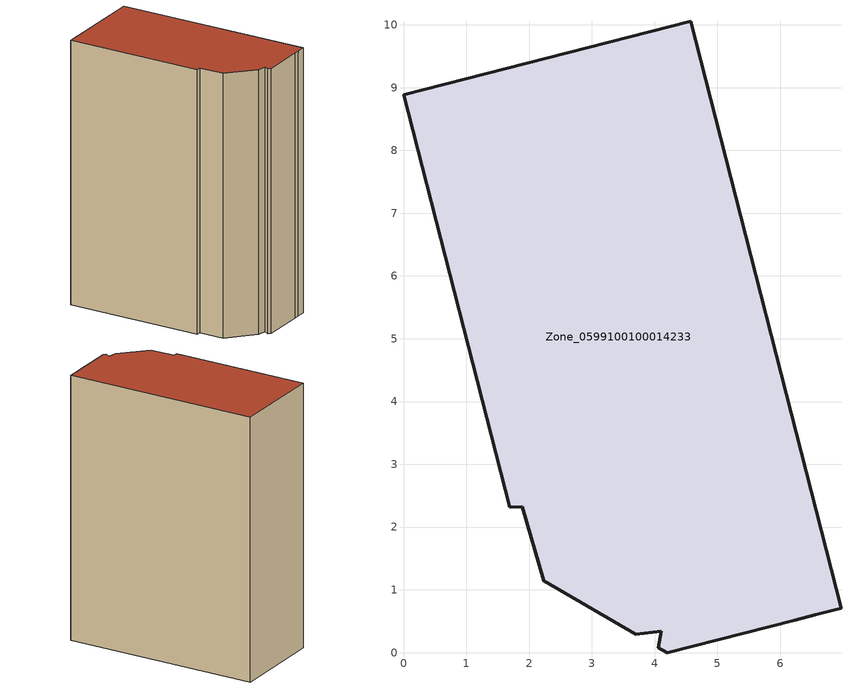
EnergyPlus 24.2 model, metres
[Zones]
Zone_0599100100014233
 floor ground (C_G): 6.23,0.52 4.2,0 4.06,0.08 4.1,0.34 3.7,0.29 2.24,1.15 1.89,2.33 1.69,2.32 0,8.88 4.58,10.06 6.97,0.71 6.55,0.6 z3.49
 wall outside (C_F): 0,8.88 1.69,2.32 1.89,2.33 2.24,1.15 3.7,0.29 4.1,0.34 4.06,0.08 4.2,0 6.23,0.52 6.55,0.6 6.97,0.71 4.58,10.06 0,8.88 z3.49:16.72
 roof outside (C_R): 1.89,2.33 2.24,1.15 3.7,0.29 4.1,0.34 4.06,0.08 4.2,0 6.23,0.52 6.55,0.6 6.97,0.71 4.58,10.06 0,8.88 1.69,2.32 z16.72
[BUILDING]
Pand.0599100100014233: North Axis=0; Terrain=City; Loads Convergence Tolerance Value=0.04; Temperature Convergence Tolerance Value=0.4; Solar Distribution=FullExterior; Maximum Number of Warmup Days=25; Minimum Number of Warmup Days=1
[Site:Location]
Rotterdam.The.Hague.AP_ZH_NLD Design_Conditions: Latitude=51.96; Longitude=4.45; Time Zone=1; Elevation=-4.5
[SITE:GROUNDTEMPERATURE:BUILDINGSURFACE]
18, 18, 18, 18, 18, 18, 18, 18, 18, 18, 18, 18
[MATERIAL] Thermal Absorptance=0.9; Solar Absorptance=0.7; Visible Absorptance=0.7
Name | Roughness | Thickness | Conductivity | Density | Specific Heat
G.TC.2015-2018 | MediumSmooth | 0.15 | 0.0428571 | 540 | 1210
F.TC.2015-2018 | Rough | 0.3 | 0.0666667 | 1920 | 840
R.TC.2015-2018 | MediumRough | 0.2 | 0.0333333 | 1500 | 1000
[CONSTRUCTION]
C_G: G.TC.2015-2018
C_F: F.TC.2015-2018
C_R: R.TC.2015-2018
[ZONE]
Zone_0599100100014233: Type=1; Multiplier=1; Ceiling Height=Autocalculate; Volume=Autocalculate; Floor Area=autocalculate; Part of Total Floor Area=Yes
[ZONEINFILTRATION:DESIGNFLOWRATE]
Infil_Zone_0599100100014233: Zone or ZoneList or Space or SpaceList=Zone_0599100100014233; Schedule=AlwaysOn; Design Flow Rate Calculation Method=Flow/Area; Flow Rate per Floor Area=0.0015; Constant Term Coefficient=1; Temperature Term Coefficient=0; Velocity Term Coefficient=0; Velocity Squared Term Coefficient=0
[HVACTEMPLATE:ZONE:IDEALLOADSAIRSYSTEM]
Zone_0599100100014233: Maximum Heating Supply Air Temperature=50; Minimum Cooling Supply Air Temperature=13; Maximum Heating Supply Air Humidity Ratio=0.0156; Minimum Cooling Supply Air Humidity Ratio=0.0077; Heating Limit=NoLimit; Cooling Limit=NoLimit; Dehumidification Control Type=ConstantSensibleHeatRatio; Cooling Sensible Heat Ratio=0.7; Dehumidification Setpoint=60; Humidification Control Type=None; Humidification Setpoint=30; Outdoor Air Method=None; Outdoor Air Flow Rate per Person=0.00944; Outdoor Air Flow Rate per Zone Floor Area=0; Outdoor Air Flow Rate per Zone=0; Demand Controlled Ventilation Type=None; Outdoor Air Economizer Type=NoEconomizer; Heat Recovery Type=None; Sensible Heat Recovery Effectiveness=0.7; Latent Heat Recovery Effectiveness=0.65
[ZONECONTROL:THERMOSTAT]
ThermostatControl_Zone_0599100100014233: Zone or ZoneList=Zone_0599100100014233; Control Type Schedule=DualSetpointControlType; Control 1=Thermostat_Zone_0599100100014233; Temperature Difference Between Cutout And Setpoint=0
[THERMOSTATSETPOINT:DUALSETPOINT]
Thermostat_Zone_0599100100014233: Heating Setpoint Temperature Schedule=HeatingSetpoint_Zone_0599100100014233; Cooling Setpoint Temperature Schedule=CoolingSetpoint_Zone_0599100100014233
[SCHEDULE:COMPACT]
HeatingSetpoint_Zone_0599100100014233: Through: 12/31, For: AllDays, Until: 24:00, 21
CoolingSetpoint_Zone_0599100100014233: Through: 12/31, For: AllDays, Until: 24:00, 24
DualSetpointControlType: Through: 12/31, For: AllDays, Until: 24:00, 4
AlwaysOn: Through: 12/31, For: AllDays, Until: 24:00, 1
